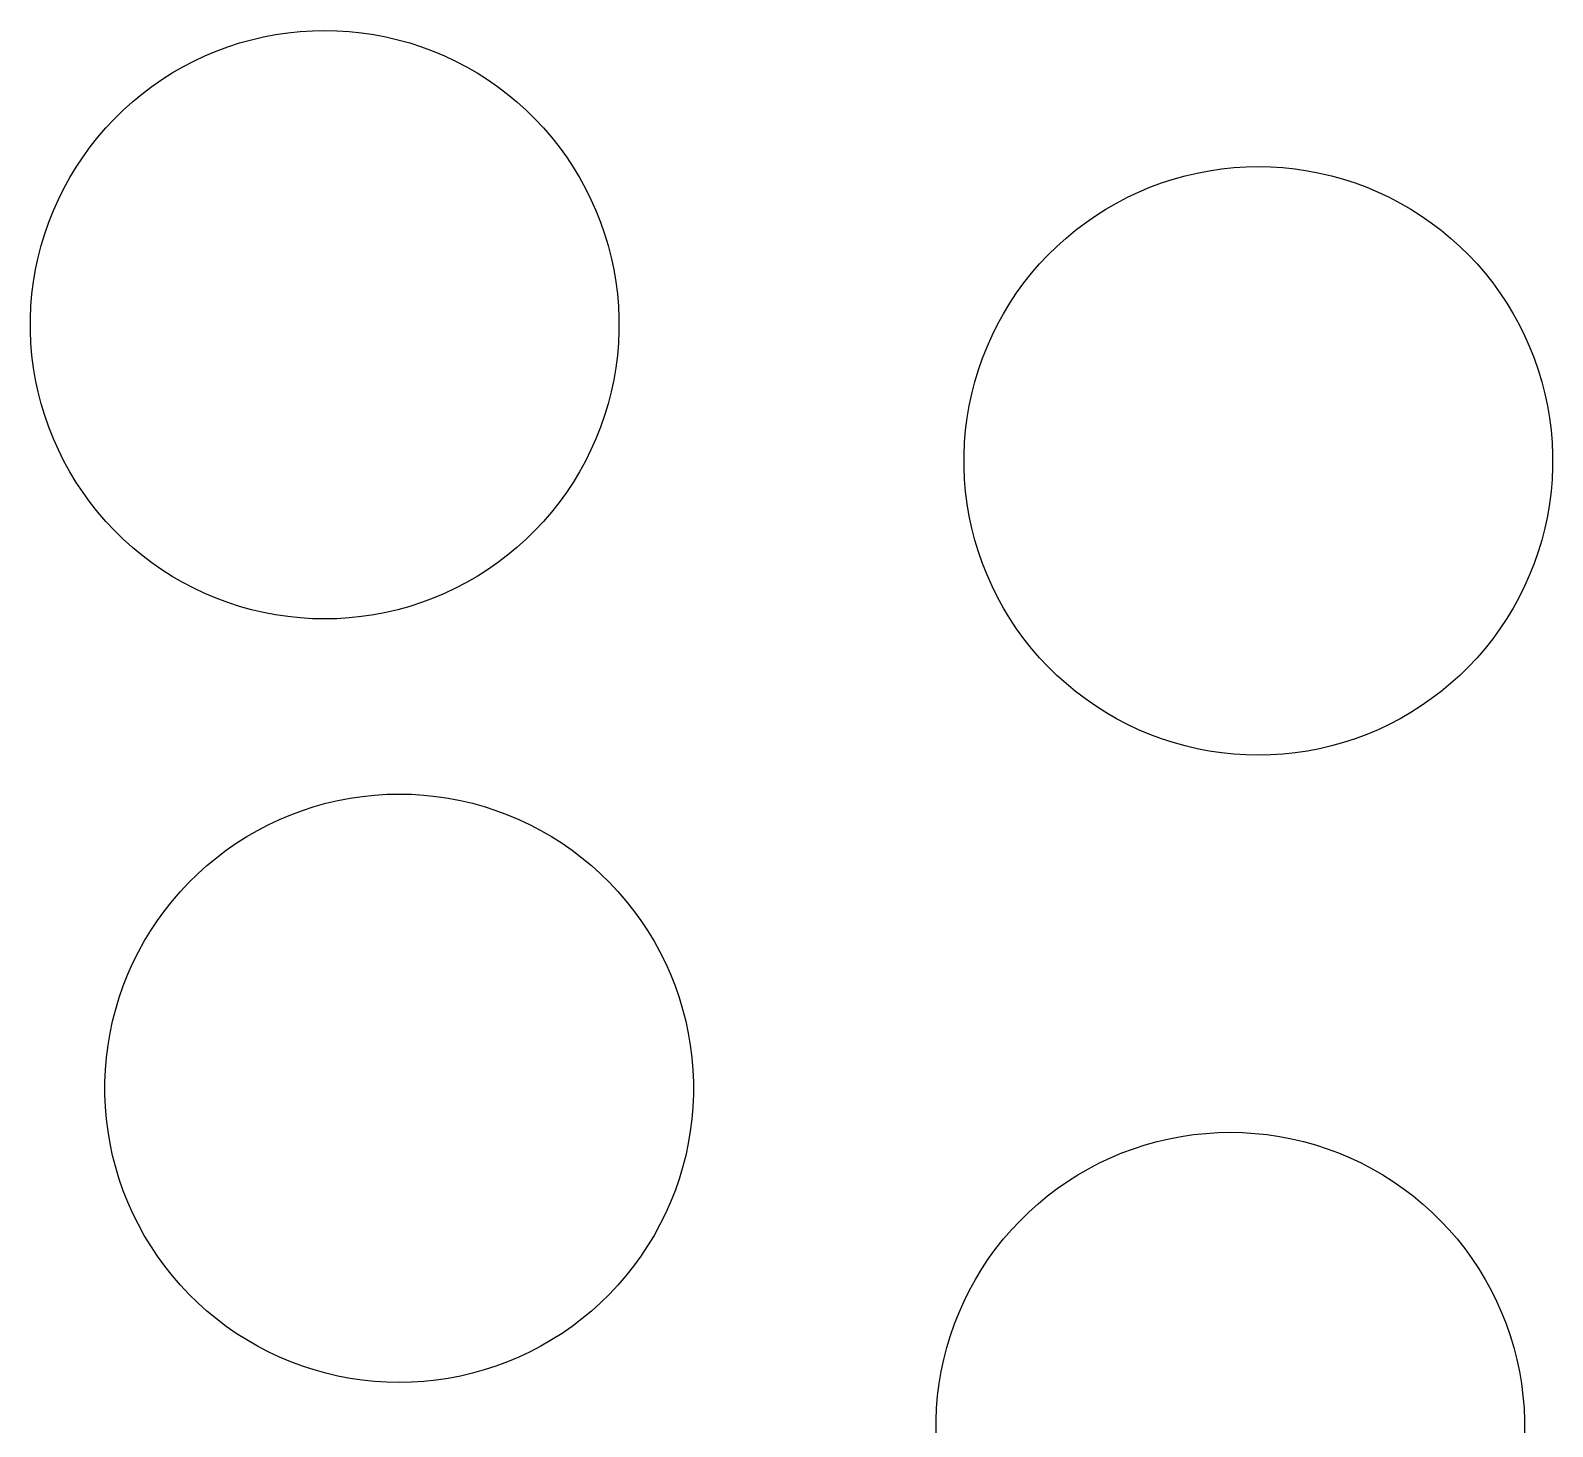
# Model space of a CAD drawing. Header units: metres. Extents: x -102 to 102, y -50 to 50.
# Drawn here: x -55 to -46.72, y 2.19 to 9.78 of the extents above; entities that cross this region are included whole.
import ezdxf

# ---------------------------------------------------------------- set-up
doc = ezdxf.new("R2010")
doc.units = ezdxf.units.M

msp = doc.modelspace()

# ---------------------------------------------------------------- linework, layer by layer
for p, q in [((-53.6653, 9.75893), (-53.599, 9.76871)), ((-53.599, 9.76871), (-53.5323, 9.77573)), ((-53.5323, 9.77573), (-53.4655, 9.77992)), ((-53.4655, 9.77992), (-53.3985, 9.78133)), ((-53.3985, 9.78133), (-53.3315, 9.77992)), ((-53.3315, 9.77992), (-53.2646, 9.77573)), ((-53.2646, 9.77573), (-53.1979, 9.76871)), ((-53.1979, 9.76871), (-53.1316, 9.75893)), ((-53.9875, 9.66898), (-53.9246, 9.69234)), ((-53.9246, 9.69234), (-53.8609, 9.71304)), ((-53.8609, 9.71304), (-53.7964, 9.73106)), ((-53.7964, 9.73106), (-53.7311, 9.74637)), ((-53.7311, 9.74637), (-53.6653, 9.75893)), ((-53.1316, 9.75893), (-53.0658, 9.74637)), ((-53.0658, 9.74637), (-53.0005, 9.73106)), ((-53.0005, 9.73106), (-52.936, 9.71304)), ((-52.936, 9.71304), (-52.8723, 9.69234)), ((-52.8723, 9.69234), (-52.8094, 9.66898)), ((-54.1693, 9.58342), (-54.1099, 9.61447)), ((-54.1099, 9.61447), (-54.0492, 9.64301)), ((-54.0492, 9.64301), (-53.9875, 9.66898)), ((-52.8094, 9.66898), (-52.7477, 9.64301)), ((-52.7477, 9.64301), (-52.687, 9.61447)), ((-52.687, 9.61447), (-52.6277, 9.58342)), ((-54.2839, 9.51401), (-54.2273, 9.54991)), ((-54.2273, 9.54991), (-54.1693, 9.58342)), ((-52.6277, 9.58342), (-52.5696, 9.54991)), ((-52.5696, 9.54991), (-52.513, 9.51401)), ((-54.4439, 9.39252), (-54.3923, 9.43524)), ((-54.3923, 9.43524), (-54.3389, 9.47575)), ((-54.3389, 9.47575), (-54.2839, 9.51401)), ((-52.513, 9.51401), (-52.458, 9.47575)), ((-52.458, 9.47575), (-52.4046, 9.43524)), ((-52.4046, 9.43524), (-52.353, 9.39252)), ((-54.4937, 9.34769), (-54.4439, 9.39252)), ((-52.353, 9.39252), (-52.3032, 9.34769)), ((-54.5875, 9.25194), (-54.5416, 9.3008)), ((-54.5416, 9.3008), (-54.4937, 9.34769)), ((-52.3032, 9.34769), (-52.2553, 9.3008)), ((-52.2553, 9.3008), (-52.2094, 9.25194)), ((-54.6729, 9.1487), (-54.6313, 9.2012)), ((-54.6313, 9.2012), (-54.5875, 9.25194)), ((-52.2094, 9.25194), (-52.1656, 9.2012)), ((-52.1656, 9.2012), (-52.124, 9.1487)), ((-54.7123, 9.09447), (-54.6729, 9.1487)), ((-52.124, 9.1487), (-52.0846, 9.09447)), ((-54.7841, 8.98134), (-54.7494, 9.03865)), ((-54.7494, 9.03865), (-54.7123, 9.09447)), ((-52.0846, 9.09447), (-52.0475, 9.03865)), ((-52.0475, 9.03865), (-52.0128, 8.98134)), ((-48.5893, 9.01842), (-48.5231, 9.02821)), ((-48.5231, 9.02821), (-48.4564, 9.03522)), ((-48.4564, 9.03522), (-48.3895, 9.03943)), ((-48.3895, 9.03943), (-48.3225, 9.04083)), ((-48.3225, 9.04083), (-48.2555, 9.03943)), ((-48.2555, 9.03943), (-48.1886, 9.03522)), ((-48.1886, 9.03522), (-48.122, 9.02821)), ((-48.122, 9.02821), (-48.0557, 9.01842)), ((-54.8164, 8.92261), (-54.7841, 8.98134)), ((-52.0128, 8.98134), (-51.9805, 8.92261)), ((-48.9115, 8.92847), (-48.8487, 8.95183)), ((-48.8487, 8.95183), (-48.785, 8.97253)), ((-48.785, 8.97253), (-48.7204, 8.99057)), ((-48.7204, 8.99057), (-48.6552, 9.00586)), ((-48.6552, 9.00586), (-48.5893, 9.01842)), ((-48.0557, 9.01842), (-47.9899, 9.00586)), ((-47.9899, 9.00586), (-47.9246, 8.99057)), ((-47.9246, 8.99057), (-47.8601, 8.97253)), ((-47.8601, 8.97253), (-47.7963, 8.95183)), ((-47.7963, 8.95183), (-47.7335, 8.92847)), ((-54.8734, 8.80136), (-54.8462, 8.86258)), ((-54.8462, 8.86258), (-54.8164, 8.92261)), ((-51.9805, 8.92261), (-51.9507, 8.86258)), ((-51.9507, 8.86258), (-51.9235, 8.80136)), ((-49.0933, 8.84293), (-49.0339, 8.87396)), ((-49.0339, 8.87396), (-48.9733, 8.9025)), ((-48.9733, 8.9025), (-48.9115, 8.92847)), ((-47.7335, 8.92847), (-47.6717, 8.9025)), ((-47.6717, 8.9025), (-47.6111, 8.87396)), ((-47.6111, 8.87396), (-47.5517, 8.84293)), ((-54.8981, 8.73904), (-54.8734, 8.80136)), ((-51.9235, 8.80136), (-51.8988, 8.73904)), ((-49.263, 8.73526), (-49.2079, 8.7735)), ((-49.2079, 8.7735), (-49.1514, 8.80942)), ((-49.1514, 8.80942), (-49.0933, 8.84293)), ((-47.5517, 8.84293), (-47.4937, 8.80942)), ((-47.4937, 8.80942), (-47.4371, 8.7735)), ((-47.4371, 8.7735), (-47.3821, 8.73526)), ((-54.9202, 8.67575), (-54.8981, 8.73904)), ((-51.8988, 8.73904), (-51.8768, 8.67575)), ((-49.368, 8.65202), (-49.3164, 8.69473)), ((-49.3164, 8.69473), (-49.263, 8.73526)), ((-47.3821, 8.73526), (-47.3287, 8.69473)), ((-47.3287, 8.69473), (-47.277, 8.65202)), ((-54.9562, 8.54669), (-54.9395, 8.6116)), ((-54.9395, 8.6116), (-54.9202, 8.67575)), ((-51.8768, 8.67575), (-51.8574, 8.6116)), ((-51.8574, 8.6116), (-51.8407, 8.54669)), ((-49.4657, 8.56029), (-49.4178, 8.60718)), ((-49.4178, 8.60718), (-49.368, 8.65202)), ((-47.277, 8.65202), (-47.2272, 8.60718)), ((-47.2272, 8.60718), (-47.1794, 8.56029)), ((-54.9701, 8.48114), (-54.9562, 8.54669)), ((-51.8407, 8.54669), (-51.8268, 8.48114)), ((-49.5116, 8.51144), (-49.4657, 8.56029)), ((-47.1794, 8.56029), (-47.1335, 8.51144)), ((-54.9813, 8.41507), (-54.9701, 8.48114)), ((-51.8268, 8.48114), (-51.8156, 8.41507)), ((-49.597, 8.40819), (-49.5553, 8.46071)), ((-49.5553, 8.46071), (-49.5116, 8.51144)), ((-47.1335, 8.51144), (-47.0897, 8.46071)), ((-47.0897, 8.46071), (-47.0481, 8.40819)), ((-54.9897, 8.34857), (-54.9813, 8.41507)), ((-51.8156, 8.41507), (-51.8072, 8.34857)), ((-49.6364, 8.35397), (-49.597, 8.40819)), ((-47.0481, 8.40819), (-47.0087, 8.35397)), ((-54.9981, 8.21484), (-54.9953, 8.2818)), ((-54.9953, 8.2818), (-54.9897, 8.34857)), ((-51.8072, 8.34857), (-51.8016, 8.2818)), ((-51.8016, 8.2818), (-51.7988, 8.21484)), ((-49.7082, 8.24083), (-49.6734, 8.29816)), ((-49.6734, 8.29816), (-49.6364, 8.35397)), ((-47.0087, 8.35397), (-46.9716, 8.29816)), ((-46.9716, 8.29816), (-46.9369, 8.24083)), ((-54.9981, 8.14783), (-54.9981, 8.21484)), ((-51.7988, 8.21484), (-51.7988, 8.14783)), ((-49.7404, 8.1821), (-49.7082, 8.24083)), ((-46.9369, 8.24083), (-46.9046, 8.1821)), ((-54.9953, 8.08087), (-54.9981, 8.14783)), ((-51.7988, 8.14783), (-51.8016, 8.08087)), ((-49.7975, 8.06085), (-49.7702, 8.12207)), ((-49.7702, 8.12207), (-49.7404, 8.1821)), ((-46.9046, 8.1821), (-46.8748, 8.12207)), ((-46.8748, 8.12207), (-46.8475, 8.06085)), ((-54.9897, 8.01408), (-54.9953, 8.08087)), ((-51.8016, 8.08087), (-51.8072, 8.01408)), ((-49.8222, 7.99855), (-49.7975, 8.06085)), ((-46.8475, 8.06085), (-46.8229, 7.99855)), ((-54.9813, 7.9476), (-54.9897, 8.01408)), ((-54.9701, 7.88152), (-54.9813, 7.9476)), ((-51.8156, 7.9476), (-51.8268, 7.88152)), ((-51.8072, 8.01408), (-51.8156, 7.9476)), ((-49.8442, 7.93526), (-49.8222, 7.99855)), ((-46.8229, 7.99855), (-46.8008, 7.93526)), ((-54.9562, 7.81596), (-54.9701, 7.88152)), ((-51.8268, 7.88152), (-51.8407, 7.81596)), ((-49.8802, 7.8062), (-49.8636, 7.87111)), ((-49.8636, 7.87111), (-49.8442, 7.93526)), ((-46.8008, 7.93526), (-46.7815, 7.87111)), ((-46.7815, 7.87111), (-46.7648, 7.8062)), ((-54.9395, 7.75105), (-54.9562, 7.81596)), ((-51.8407, 7.81596), (-51.8574, 7.75105)), ((-49.8942, 7.74065), (-49.8802, 7.8062)), ((-46.7648, 7.8062), (-46.7509, 7.74065)), ((-54.9202, 7.6869), (-54.9395, 7.75105)), ((-51.8574, 7.75105), (-51.8768, 7.6869)), ((-49.9053, 7.67456), (-49.8942, 7.74065)), ((-46.7509, 7.74065), (-46.7397, 7.67456)), ((-54.8981, 7.62361), (-54.9202, 7.6869)), ((-54.8734, 7.56131), (-54.8981, 7.62361)), ((-51.8988, 7.62361), (-51.9235, 7.56131)), ((-51.8768, 7.6869), (-51.8988, 7.62361)), ((-49.9138, 7.60808), (-49.9053, 7.67456)), ((-46.7397, 7.67456), (-46.7313, 7.60808)), ((-54.8462, 7.50009), (-54.8734, 7.56131)), ((-51.9235, 7.56131), (-51.9507, 7.50009)), ((-49.9222, 7.47433), (-49.9194, 7.54129)), ((-49.9194, 7.54129), (-49.9138, 7.60808)), ((-46.7313, 7.60808), (-46.7257, 7.54129)), ((-46.7257, 7.54129), (-46.7229, 7.47433)), ((-54.8164, 7.44006), (-54.8462, 7.50009)), ((-51.9507, 7.50009), (-51.9805, 7.44006)), ((-49.9222, 7.40732), (-49.9222, 7.47433)), ((-46.7229, 7.47433), (-46.7229, 7.40732)), ((-54.7841, 7.38133), (-54.8164, 7.44006)), ((-54.7494, 7.32401), (-54.7841, 7.38133)), ((-52.0128, 7.38133), (-52.0475, 7.32401)), ((-51.9805, 7.44006), (-52.0128, 7.38133)), ((-49.9194, 7.34036), (-49.9222, 7.40732)), ((-46.7229, 7.40732), (-46.7257, 7.34036)), ((-54.7123, 7.26819), (-54.7494, 7.32401)), ((-52.0475, 7.32401), (-52.0846, 7.26819)), ((-49.9138, 7.27359), (-49.9194, 7.34036)), ((-46.7257, 7.34036), (-46.7313, 7.27359)), ((-54.6729, 7.21397), (-54.7123, 7.26819)), ((-54.6313, 7.16145), (-54.6729, 7.21397)), ((-52.124, 7.21397), (-52.1656, 7.16145)), ((-52.0846, 7.26819), (-52.124, 7.21397)), ((-49.9053, 7.20709), (-49.9138, 7.27359)), ((-49.8942, 7.14102), (-49.9053, 7.20709)), ((-46.7397, 7.20709), (-46.7509, 7.14102)), ((-46.7313, 7.27359), (-46.7397, 7.20709)), ((-54.5875, 7.11072), (-54.6313, 7.16145)), ((-52.1656, 7.16145), (-52.2094, 7.11072)), ((-49.8802, 7.07547), (-49.8942, 7.14102)), ((-46.7509, 7.14102), (-46.7648, 7.07547)), ((-54.5416, 7.06187), (-54.5875, 7.11072)), ((-54.4937, 7.01498), (-54.5416, 7.06187)), ((-52.2553, 7.06187), (-52.3032, 7.01498)), ((-52.2094, 7.11072), (-52.2553, 7.06187)), ((-49.8636, 7.01056), (-49.8802, 7.07547)), ((-46.7648, 7.07547), (-46.7815, 7.01056)), ((-54.4439, 6.97014), (-54.4937, 7.01498)), ((-54.3923, 6.92743), (-54.4439, 6.97014)), ((-52.353, 6.97014), (-52.4046, 6.92743)), ((-52.3032, 7.01498), (-52.353, 6.97014)), ((-49.8442, 6.9464), (-49.8636, 7.01056)), ((-46.7815, 7.01056), (-46.8008, 6.9464)), ((-54.3389, 6.8869), (-54.3923, 6.92743)), ((-54.2839, 6.84866), (-54.3389, 6.8869)), ((-52.458, 6.8869), (-52.513, 6.84866)), ((-52.4046, 6.92743), (-52.458, 6.8869)), ((-49.8222, 6.88312), (-49.8442, 6.9464)), ((-49.7975, 6.8208), (-49.8222, 6.88312)), ((-46.8229, 6.88312), (-46.8475, 6.8208)), ((-46.8008, 6.9464), (-46.8229, 6.88312)), ((-54.2273, 6.81274), (-54.2839, 6.84866)), ((-54.1693, 6.77924), (-54.2273, 6.81274)), ((-52.5696, 6.81274), (-52.6277, 6.77924)), ((-52.513, 6.84866), (-52.5696, 6.81274)), ((-49.7702, 6.75958), (-49.7975, 6.8208)), ((-46.8475, 6.8208), (-46.8748, 6.75958)), ((-54.1099, 6.7482), (-54.1693, 6.77924)), ((-54.0492, 6.71967), (-54.1099, 6.7482)), ((-53.9875, 6.6937), (-54.0492, 6.71967)), ((-52.7477, 6.71967), (-52.8094, 6.6937)), ((-52.687, 6.7482), (-52.7477, 6.71967)), ((-52.6277, 6.77924), (-52.687, 6.7482)), ((-49.7404, 6.69955), (-49.7702, 6.75958)), ((-46.8748, 6.75958), (-46.9046, 6.69955)), ((-53.9246, 6.67033), (-53.9875, 6.6937)), ((-53.8609, 6.64961), (-53.9246, 6.67033)), ((-53.7964, 6.63159), (-53.8609, 6.64961)), ((-53.7311, 6.6163), (-53.7964, 6.63159)), ((-53.0005, 6.63159), (-53.0658, 6.6163)), ((-52.936, 6.64961), (-53.0005, 6.63159)), ((-52.8723, 6.67033), (-52.936, 6.64961)), ((-52.8094, 6.6937), (-52.8723, 6.67033)), ((-49.7082, 6.64082), (-49.7404, 6.69955)), ((-49.6734, 6.58351), (-49.7082, 6.64082)), ((-46.9369, 6.64082), (-46.9716, 6.58351)), ((-46.9046, 6.69955), (-46.9369, 6.64082)), ((-53.6653, 6.60374), (-53.7311, 6.6163)), ((-53.599, 6.59395), (-53.6653, 6.60374)), ((-53.5323, 6.58694), (-53.599, 6.59395)), ((-53.4655, 6.58273), (-53.5323, 6.58694)), ((-53.3985, 6.58133), (-53.4655, 6.58273)), ((-53.3315, 6.58273), (-53.3985, 6.58133)), ((-53.2646, 6.58694), (-53.3315, 6.58273)), ((-53.1979, 6.59395), (-53.2646, 6.58694)), ((-53.1316, 6.60374), (-53.1979, 6.59395)), ((-53.0658, 6.6163), (-53.1316, 6.60374)), ((-49.6364, 6.52769), (-49.6734, 6.58351)), ((-46.9716, 6.58351), (-47.0087, 6.52769)), ((-49.597, 6.47346), (-49.6364, 6.52769)), ((-49.5553, 6.42094), (-49.597, 6.47346)), ((-47.0481, 6.47346), (-47.0897, 6.42094)), ((-47.0087, 6.52769), (-47.0481, 6.47346)), ((-49.5116, 6.37022), (-49.5553, 6.42094)), ((-47.0897, 6.42094), (-47.1335, 6.37022)), ((-49.4657, 6.32137), (-49.5116, 6.37022)), ((-49.4178, 6.27448), (-49.4657, 6.32137)), ((-47.1794, 6.32137), (-47.2272, 6.27448)), ((-47.1335, 6.37022), (-47.1794, 6.32137)), ((-49.368, 6.22964), (-49.4178, 6.27448)), ((-49.3164, 6.18692), (-49.368, 6.22964)), ((-47.277, 6.22964), (-47.3287, 6.18692)), ((-47.2272, 6.27448), (-47.277, 6.22964)), ((-49.263, 6.14641), (-49.3164, 6.18692)), ((-49.2079, 6.10815), (-49.263, 6.14641)), ((-47.3821, 6.14641), (-47.4371, 6.10815)), ((-47.3287, 6.18692), (-47.3821, 6.14641)), ((-49.1514, 6.07225), (-49.2079, 6.10815)), ((-49.0933, 6.03874), (-49.1514, 6.07225)), ((-47.4937, 6.07225), (-47.5517, 6.03874)), ((-47.4371, 6.10815), (-47.4937, 6.07225)), ((-49.0339, 6.00769), (-49.0933, 6.03874)), ((-48.9733, 5.97916), (-49.0339, 6.00769)), ((-48.9115, 5.95319), (-48.9733, 5.97916)), ((-47.6717, 5.97916), (-47.7335, 5.95319)), ((-47.6111, 6.00769), (-47.6717, 5.97916)), ((-47.5517, 6.03874), (-47.6111, 6.00769)), ((-48.8487, 5.92982), (-48.9115, 5.95319)), ((-48.785, 5.90912), (-48.8487, 5.92982)), ((-48.7204, 5.8911), (-48.785, 5.90912)), ((-48.6552, 5.87579), (-48.7204, 5.8911)), ((-48.5893, 5.86324), (-48.6552, 5.87579)), ((-47.9899, 5.87579), (-48.0557, 5.86324)), ((-47.9246, 5.8911), (-47.9899, 5.87579)), ((-47.8601, 5.90912), (-47.9246, 5.8911)), ((-47.7963, 5.92982), (-47.8601, 5.90912)), ((-47.7335, 5.95319), (-47.7963, 5.92982)), ((-48.5231, 5.85344), (-48.5893, 5.86324)), ((-48.4564, 5.84644), (-48.5231, 5.85344)), ((-48.3895, 5.84224), (-48.4564, 5.84644)), ((-48.3225, 5.84084), (-48.3895, 5.84224)), ((-48.2555, 5.84224), (-48.3225, 5.84084)), ((-48.1886, 5.84644), (-48.2555, 5.84224)), ((-48.122, 5.85344), (-48.1886, 5.84644)), ((-48.0557, 5.86324), (-48.122, 5.85344)), ((-53.1273, 5.62372), (-53.0604, 5.62793)), ((-53.0604, 5.62793), (-52.9934, 5.62933)), ((-52.9934, 5.62933), (-52.9264, 5.62793)), ((-52.9264, 5.62793), (-52.8595, 5.62372)), ((-53.5196, 5.54033), (-53.4559, 5.56105)), ((-53.4559, 5.56105), (-53.3913, 5.57907)), ((-53.3913, 5.57907), (-53.3261, 5.59438)), ((-53.3261, 5.59438), (-53.2603, 5.60693)), ((-53.2603, 5.60693), (-53.194, 5.61671)), ((-53.194, 5.61671), (-53.1273, 5.62372)), ((-52.8595, 5.62372), (-52.7929, 5.61671)), ((-52.7929, 5.61671), (-52.7266, 5.60693)), ((-52.7266, 5.60693), (-52.6608, 5.59438)), ((-52.6608, 5.59438), (-52.5955, 5.57907)), ((-52.5955, 5.57907), (-52.531, 5.56105)), ((-52.531, 5.56105), (-52.4672, 5.54033)), ((-53.7642, 5.43143), (-53.7048, 5.46248)), ((-53.7048, 5.46248), (-53.6442, 5.49101)), ((-53.6442, 5.49101), (-53.5824, 5.51698)), ((-53.5824, 5.51698), (-53.5196, 5.54033)), ((-52.4672, 5.54033), (-52.4044, 5.51698)), ((-52.4044, 5.51698), (-52.3427, 5.49101)), ((-52.3427, 5.49101), (-52.282, 5.46248)), ((-52.282, 5.46248), (-52.2226, 5.43143)), ((-53.8788, 5.36201), (-53.8223, 5.39792)), ((-53.8223, 5.39792), (-53.7642, 5.43143)), ((-52.2226, 5.43143), (-52.1646, 5.39792)), ((-52.1646, 5.39792), (-52.108, 5.36201)), ((-53.9873, 5.28325), (-53.9339, 5.32376)), ((-53.9339, 5.32376), (-53.8788, 5.36201)), ((-52.108, 5.36201), (-52.053, 5.32376)), ((-52.053, 5.32376), (-51.9996, 5.28325)), ((-54.0887, 5.19568), (-54.0389, 5.24052)), ((-54.0389, 5.24052), (-53.9873, 5.28325)), ((-51.9996, 5.28325), (-51.948, 5.24052)), ((-51.948, 5.24052), (-51.8982, 5.19568)), ((-54.1824, 5.09995), (-54.1366, 5.14879)), ((-54.1366, 5.14879), (-54.0887, 5.19568)), ((-51.8982, 5.19568), (-51.8503, 5.14879)), ((-51.8503, 5.14879), (-51.8044, 5.09995)), ((-54.2679, 4.99669), (-54.2262, 5.04921)), ((-54.2262, 5.04921), (-54.1824, 5.09995)), ((-51.8044, 5.09995), (-51.7606, 5.04921)), ((-51.7606, 5.04921), (-51.719, 4.99669)), ((-54.3073, 4.94247), (-54.2679, 4.99669)), ((-51.719, 4.99669), (-51.6796, 4.94247)), ((-54.3791, 4.82933), (-54.3443, 4.88666)), ((-54.3443, 4.88666), (-54.3073, 4.94247)), ((-51.6796, 4.94247), (-51.6425, 4.88666)), ((-51.6425, 4.88666), (-51.6078, 4.82933)), ((-54.4113, 4.77061), (-54.3791, 4.82933)), ((-51.6078, 4.82933), (-51.5755, 4.77061)), ((-54.4411, 4.71059), (-54.4113, 4.77061)), ((-51.5755, 4.77061), (-51.5457, 4.71059)), ((-54.4931, 4.58705), (-54.4684, 4.64935)), ((-54.4684, 4.64935), (-54.4411, 4.71059)), ((-51.5457, 4.71059), (-51.5185, 4.64935)), ((-51.5185, 4.64935), (-51.4938, 4.58705)), ((-54.5151, 4.52376), (-54.4931, 4.58705)), ((-51.4938, 4.58705), (-51.4717, 4.52376)), ((-54.5345, 4.45961), (-54.5151, 4.52376)), ((-51.4717, 4.52376), (-51.4524, 4.45961)), ((-54.5651, 4.32915), (-54.5511, 4.3947)), ((-54.5511, 4.3947), (-54.5345, 4.45961)), ((-51.4524, 4.45961), (-51.4357, 4.3947)), ((-51.4357, 4.3947), (-51.4218, 4.32915)), ((-54.5763, 4.26306), (-54.5651, 4.32915)), ((-51.4218, 4.32915), (-51.4106, 4.26306)), ((-54.5847, 4.19658), (-54.5763, 4.26306)), ((-51.4106, 4.26306), (-51.4022, 4.19658)), ((-54.5903, 4.12981), (-54.5847, 4.19658)), ((-51.4022, 4.19658), (-51.3966, 4.12981)), ((-54.5931, 4.06284), (-54.5903, 4.12981)), ((-54.5931, 3.99582), (-54.5931, 4.06284)), ((-51.3966, 4.12981), (-51.3938, 4.06284)), ((-51.3938, 4.06284), (-51.3938, 3.99582)), ((-54.5903, 3.92886), (-54.5931, 3.99582)), ((-51.3938, 3.99582), (-51.3966, 3.92886)), ((-54.5847, 3.86209), (-54.5903, 3.92886)), ((-51.3966, 3.92886), (-51.4022, 3.86209)), ((-54.5763, 3.79561), (-54.5847, 3.86209)), ((-51.4022, 3.86209), (-51.4106, 3.79561)), ((-54.5651, 3.72952), (-54.5763, 3.79561)), ((-54.5511, 3.66397), (-54.5651, 3.72952)), ((-51.4218, 3.72952), (-51.4357, 3.66397)), ((-51.4106, 3.79561), (-51.4218, 3.72952)), ((-48.9373, 3.72165), (-48.8728, 3.73967)), ((-48.8728, 3.73967), (-48.8075, 3.75497)), ((-48.8075, 3.75497), (-48.7417, 3.76753)), ((-48.7417, 3.76753), (-48.6754, 3.77731)), ((-48.6754, 3.77731), (-48.6087, 3.78432)), ((-48.6087, 3.78432), (-48.5419, 3.78853)), ((-48.5419, 3.78853), (-48.4749, 3.78993)), ((-48.4749, 3.78993), (-48.4079, 3.78853)), ((-48.4079, 3.78853), (-48.341, 3.78432)), ((-48.341, 3.78432), (-48.2743, 3.77731)), ((-48.2743, 3.77731), (-48.208, 3.76753)), ((-48.208, 3.76753), (-48.1422, 3.75497)), ((-48.1422, 3.75497), (-48.077, 3.73967)), ((-48.077, 3.73967), (-48.0124, 3.72165)), ((-54.5345, 3.59906), (-54.5511, 3.66397)), ((-51.4357, 3.66397), (-51.4524, 3.59906)), ((-49.1863, 3.62308), (-49.1256, 3.65161)), ((-49.1256, 3.65161), (-49.0639, 3.67758)), ((-49.0639, 3.67758), (-49.0011, 3.70094)), ((-49.0011, 3.70094), (-48.9373, 3.72165)), ((-48.0124, 3.72165), (-47.9487, 3.70094)), ((-47.9487, 3.70094), (-47.8859, 3.67758)), ((-47.8859, 3.67758), (-47.8241, 3.65161)), ((-47.8241, 3.65161), (-47.7634, 3.62308)), ((-54.5151, 3.53491), (-54.5345, 3.59906)), ((-51.4524, 3.59906), (-51.4717, 3.53491)), ((-49.3603, 3.52261), (-49.3037, 3.55852)), ((-49.3037, 3.55852), (-49.2457, 3.59203)), ((-49.2457, 3.59203), (-49.1863, 3.62308)), ((-47.7634, 3.62308), (-47.7041, 3.59203)), ((-47.7041, 3.59203), (-47.646, 3.55852)), ((-47.646, 3.55852), (-47.5894, 3.52261)), ((-54.4931, 3.47162), (-54.5151, 3.53491)), ((-51.4717, 3.53491), (-51.4938, 3.47162)), ((-49.4687, 3.44385), (-49.4153, 3.48436)), ((-49.4153, 3.48436), (-49.3603, 3.52261)), ((-47.5894, 3.52261), (-47.5344, 3.48436)), ((-47.5344, 3.48436), (-47.481, 3.44385)), ((-54.4684, 3.4093), (-54.4931, 3.47162)), ((-54.4411, 3.34808), (-54.4684, 3.4093)), ((-51.5185, 3.4093), (-51.5457, 3.34808)), ((-51.4938, 3.47162), (-51.5185, 3.4093)), ((-49.5701, 3.35629), (-49.5203, 3.40112)), ((-49.5203, 3.40112), (-49.4687, 3.44385)), ((-47.481, 3.44385), (-47.4294, 3.40112)), ((-47.4294, 3.40112), (-47.3796, 3.35629)), ((-54.4113, 3.28806), (-54.4411, 3.34808)), ((-51.5457, 3.34808), (-51.5755, 3.28806)), ((-49.618, 3.3094), (-49.5701, 3.35629)), ((-47.3796, 3.35629), (-47.3317, 3.3094)), ((-54.3791, 3.22934), (-54.4113, 3.28806)), ((-54.3443, 3.17201), (-54.3791, 3.22934)), ((-51.6078, 3.22934), (-51.6425, 3.17201)), ((-51.5755, 3.28806), (-51.6078, 3.22934)), ((-49.7077, 3.20981), (-49.6639, 3.26054)), ((-49.6639, 3.26054), (-49.618, 3.3094)), ((-47.3317, 3.3094), (-47.2858, 3.26054)), ((-47.2858, 3.26054), (-47.242, 3.20981)), ((-54.3073, 3.1162), (-54.3443, 3.17201)), ((-51.6425, 3.17201), (-51.6796, 3.1162)), ((-49.7887, 3.10307), (-49.7493, 3.15729)), ((-49.7493, 3.15729), (-49.7077, 3.20981)), ((-47.242, 3.20981), (-47.2004, 3.15729)), ((-47.2004, 3.15729), (-47.161, 3.10307)), ((-54.2679, 3.06198), (-54.3073, 3.1162)), ((-54.2262, 3.00946), (-54.2679, 3.06198)), ((-51.719, 3.06198), (-51.7606, 3.00946)), ((-51.6796, 3.1162), (-51.719, 3.06198)), ((-49.8258, 3.04726), (-49.7887, 3.10307)), ((-47.161, 3.10307), (-47.1239, 3.04726)), ((-54.1824, 2.95872), (-54.2262, 3.00946)), ((-51.7606, 3.00946), (-51.8044, 2.95872)), ((-49.8928, 2.93121), (-49.8605, 2.98993)), ((-49.8605, 2.98993), (-49.8258, 3.04726)), ((-47.1239, 3.04726), (-47.0892, 2.98993)), ((-47.0892, 2.98993), (-47.0569, 2.93121)), ((-54.1366, 2.90987), (-54.1824, 2.95872)), ((-54.0887, 2.86299), (-54.1366, 2.90987)), ((-51.8503, 2.90987), (-51.8982, 2.86299)), ((-51.8044, 2.95872), (-51.8503, 2.90987)), ((-49.9226, 2.87119), (-49.8928, 2.93121)), ((-47.0569, 2.93121), (-47.0271, 2.87119)), ((-54.0389, 2.81815), (-54.0887, 2.86299)), ((-53.9873, 2.77542), (-54.0389, 2.81815)), ((-51.948, 2.81815), (-51.9996, 2.77542)), ((-51.8982, 2.86299), (-51.948, 2.81815)), ((-49.9498, 2.80997), (-49.9226, 2.87119)), ((-47.0271, 2.87119), (-46.9999, 2.80997)), ((-53.9339, 2.73491), (-53.9873, 2.77542)), ((-53.8788, 2.69666), (-53.9339, 2.73491)), ((-52.053, 2.73491), (-52.108, 2.69666)), ((-51.9996, 2.77542), (-52.053, 2.73491)), ((-49.9966, 2.68436), (-49.9745, 2.74765)), ((-49.9745, 2.74765), (-49.9498, 2.80997)), ((-46.9999, 2.80997), (-46.9752, 2.74765)), ((-46.9752, 2.74765), (-46.9532, 2.68436)), ((-53.8223, 2.66075), (-53.8788, 2.69666)), ((-53.7642, 2.62724), (-53.8223, 2.66075)), ((-52.1646, 2.66075), (-52.2226, 2.62724)), ((-52.108, 2.69666), (-52.1646, 2.66075)), ((-50.0159, 2.62021), (-49.9966, 2.68436)), ((-46.9532, 2.68436), (-46.9338, 2.62021)), ((-53.7048, 2.59619), (-53.7642, 2.62724)), ((-53.6442, 2.56766), (-53.7048, 2.59619)), ((-53.5824, 2.54169), (-53.6442, 2.56766)), ((-52.3427, 2.56766), (-52.4044, 2.54169)), ((-52.282, 2.59619), (-52.3427, 2.56766)), ((-52.2226, 2.62724), (-52.282, 2.59619)), ((-50.0326, 2.5553), (-50.0159, 2.62021)), ((-46.9338, 2.62021), (-46.9171, 2.5553)), ((-53.5196, 2.51833), (-53.5824, 2.54169)), ((-53.4559, 2.49762), (-53.5196, 2.51833)), ((-53.3913, 2.4796), (-53.4559, 2.49762)), ((-52.531, 2.49762), (-52.5955, 2.4796)), ((-52.4672, 2.51833), (-52.531, 2.49762)), ((-52.4044, 2.54169), (-52.4672, 2.51833)), ((-50.0577, 2.42368), (-50.0465, 2.48975)), ((-50.0465, 2.48975), (-50.0326, 2.5553)), ((-46.9171, 2.5553), (-46.9032, 2.48975)), ((-46.9032, 2.48975), (-46.892, 2.42368)), ((-53.3261, 2.46429), (-53.3913, 2.4796)), ((-53.2603, 2.45174), (-53.3261, 2.46429)), ((-53.194, 2.44196), (-53.2603, 2.45174)), ((-53.1273, 2.43495), (-53.194, 2.44196)), ((-53.0604, 2.43074), (-53.1273, 2.43495)), ((-52.9934, 2.42934), (-53.0604, 2.43074)), ((-52.9264, 2.43074), (-52.9934, 2.42934)), ((-52.8595, 2.43495), (-52.9264, 2.43074)), ((-52.7929, 2.44196), (-52.8595, 2.43495)), ((-52.7266, 2.45174), (-52.7929, 2.44196)), ((-52.6608, 2.46429), (-52.7266, 2.45174)), ((-52.5955, 2.4796), (-52.6608, 2.46429)), ((-50.0661, 2.35718), (-50.0577, 2.42368)), ((-46.892, 2.42368), (-46.8836, 2.35718)), ((-50.0717, 2.29041), (-50.0661, 2.35718)), ((-46.8836, 2.35718), (-46.878, 2.29041)), ((-50.0745, 2.22345), (-50.0717, 2.29041)), ((-46.878, 2.29041), (-46.8752, 2.22345)), ((-50.0745, 2.15643), (-50.0745, 2.22345)), ((-46.8752, 2.22345), (-46.8752, 2.15643))]:
    msp.add_line(p, q)

doc.saveas('drawing.dxf')
